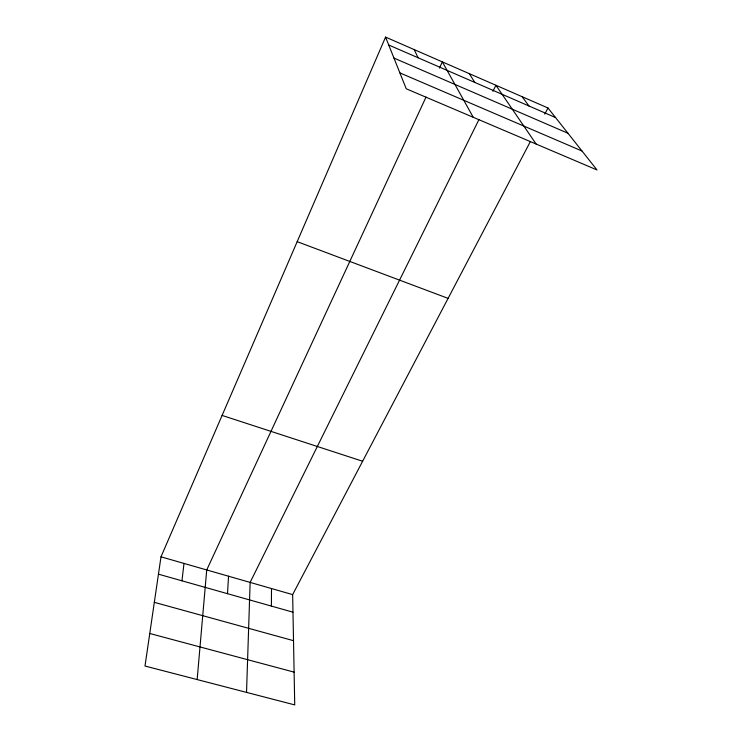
<?xml version="1.0" encoding="UTF-8"?>
<svg xmlns="http://www.w3.org/2000/svg" width="742" height="742" viewBox="0 0 742 742"><rect width="100%" height="100%" fill="white"/><g stroke="black" fill="none" stroke-linecap="round" stroke-linejoin="round"><path stroke-width="1.11" d="M271.387 606.084L271.507 588.545M246.53 692.388L250.137 582.405L478.952 119.555M227.506 593.683L228.545 576.209M197.149 679.57L206.721 569.949L426.047 97.035M181.957 580.81L183.988 563.419M385.571 37.1L406.226 88.771L597.004 169.955L547.986 107.998L385.571 37.1L160.995 556.825L144.996 666.028L294.732 704.9L292.645 594.611L530.354 141.601M439.477 68.088L442.353 61.883L473.257 117.301M492.92 91.312L495.906 85.265L536.151 144.059M544.786 114.11L547.986 107.998M149.763 633.492L294.11 672.141M154.327 602.337L293.517 640.689M158.454 574.169L292.979 612.187M160.995 556.825L292.645 594.611M222.099 415.427L362.625 461.255M297.18 241.669L448.094 298.367M399.873 72.883L582.016 151.016M393.956 58.071L567.982 133.272M388.725 45.002L555.535 117.542M522.127 96.71L529 106.004M469.315 73.653L474.787 82.427M414.166 49.584L418.126 57.783"/></g></svg>
